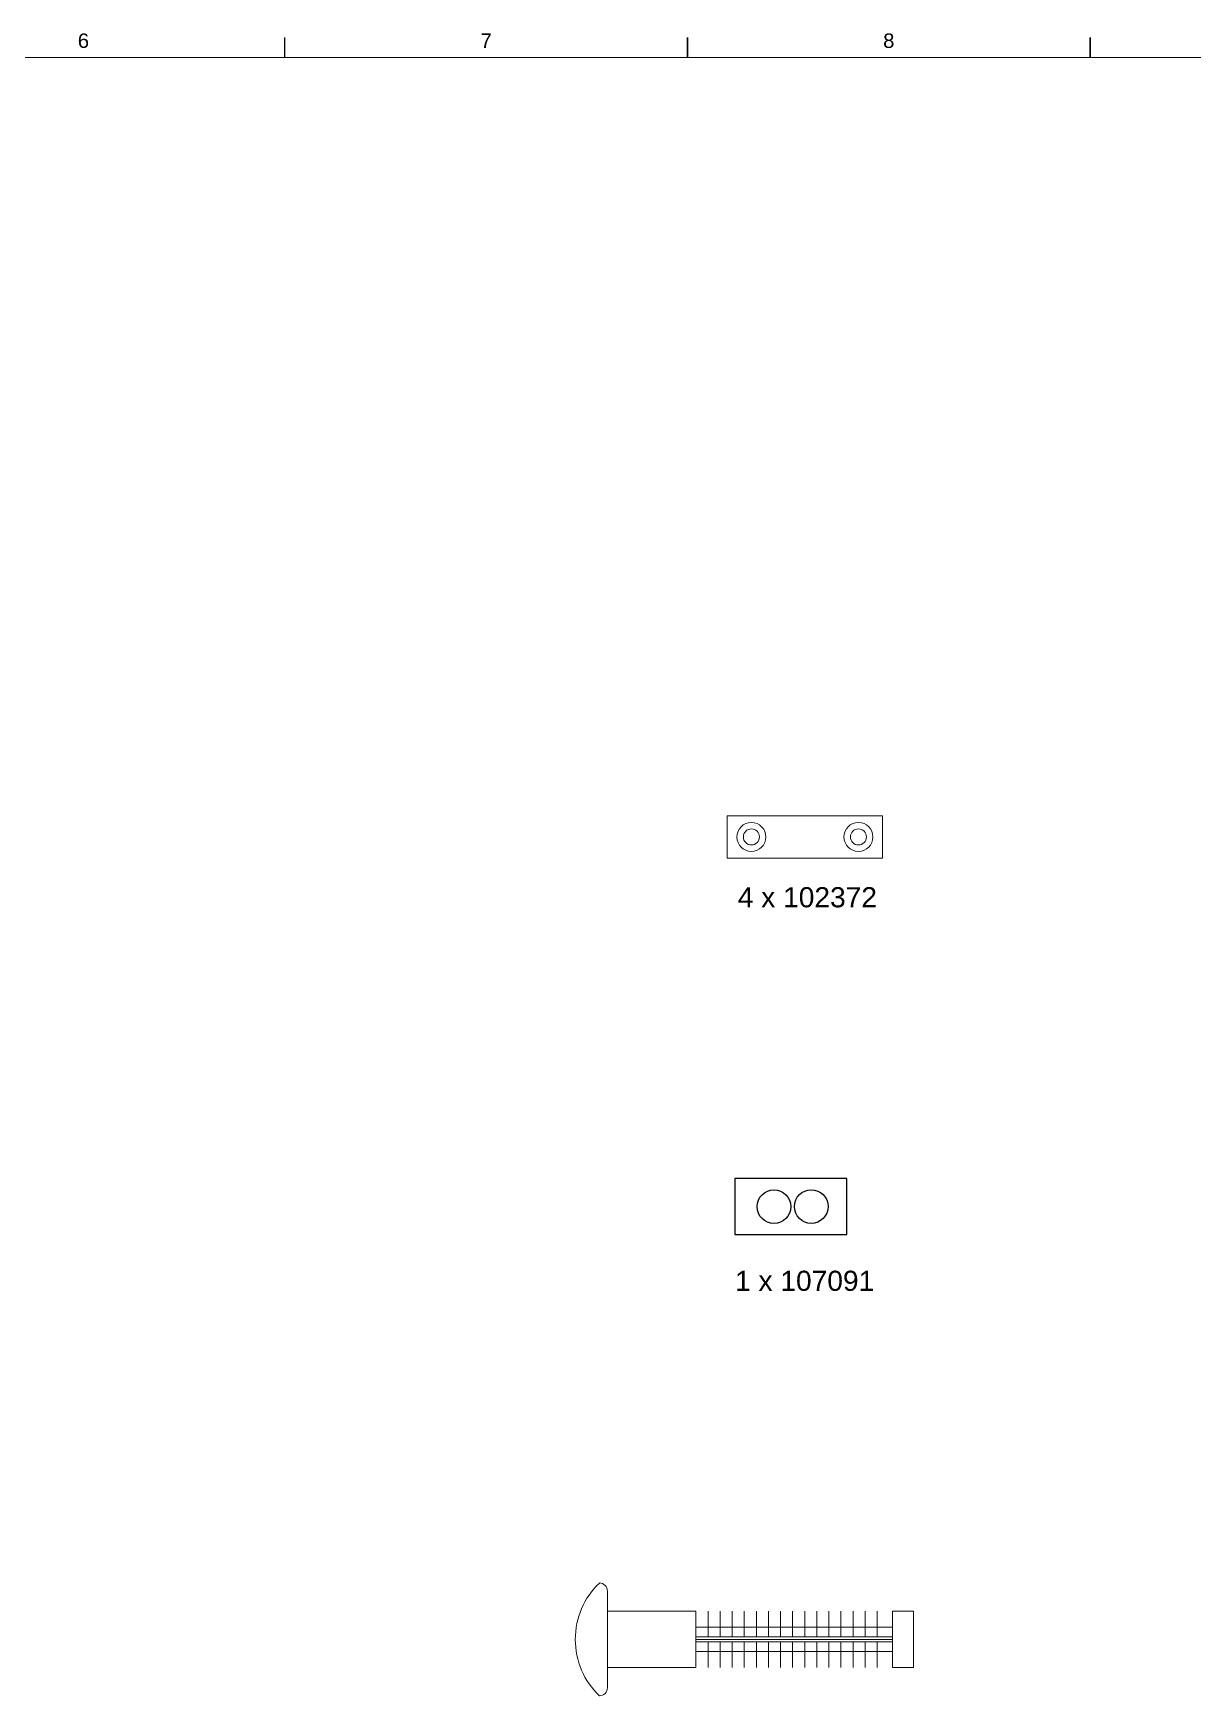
# Paper-space layout 'A715' of a CAD drawing. Header units: centimetres, sheet in millimetres. Extents: x 14 to 580, y 4 to 409.
# Drawn here: x 292 to 436, y 202.5 to 409 of the extents above; entities that cross this region are included whole.
import ezdxf
from ezdxf.enums import TextEntityAlignment as Align

# ---------------------------------------------------------------- set-up
doc = ezdxf.new("R2010")
doc.units = ezdxf.units.CM
for name, color, linetype, lineweight in [('A-SECT-MCUT1', 7, 'Continuous', 13), ('G-ANNO-TEXT', 3, 'Continuous', 18), ('G-ANNO-TTLB', 3, 'Continuous', 18)]:
    doc.layers.add(name, color=color, linetype=linetype, lineweight=lineweight)
doc.styles.add('ARIAL', font='arial.ttf')
doc.styles.get("Standard").update_dxf_attribs({"font": ''})
doc.styles.get('Standard').set_extended_font_data('@Microsoft YaHei')

psp = doc.layouts.new('A715')

# ---------------------------------------------------------------- linework, layer by layer
psp.add_lwpolyline([(379.12, 259.81), (393.03, 259.81), (393.03, 266.76), (379.12, 266.76)], close=True)
for centre in [(383.99, 263.28), (388.62, 263.29)]:
    psp.add_circle(centre, 2.09)
at = {"layer": 'A-SECT-MCUT1'}
for p, q in [((362.31, 216.54), (362.31, 216.54)), ((363.31, 203.54), (363.31, 215.54)), ((374.31, 213.04), (363.31, 213.04)), ((374.31, 206.04), (374.31, 213.04)), ((375.81, 209.84), (375.81, 213.04)), ((377.31, 209.84), (377.31, 213.04)), ((378.81, 209.84), (378.81, 213.04)), ((380.31, 209.84), (380.31, 213.04)), ((381.81, 209.84), (381.81, 213.04)), ((383.31, 209.84), (383.31, 213.04)), ((384.81, 209.84), (384.81, 213.04)), ((386.31, 209.84), (386.31, 213.04)), ((387.81, 209.84), (387.81, 213.04)), ((389.31, 209.84), (389.31, 213.04)), ((390.81, 209.84), (390.81, 213.04)), ((392.31, 209.84), (392.31, 213.04)), ((393.81, 209.84), (393.81, 213.04)), ((395.31, 209.84), (395.31, 213.04)), ((396.81, 209.84), (396.81, 213.04)), ((398.72, 206.04), (398.72, 213.04)), ((401.32, 213.04), (398.72, 213.04)), ((401.32, 206.04), (401.32, 213.04)), ((374.31, 211.04), (398.72, 211.04)), ((374.31, 209.84), (398.72, 209.84)), ((374.31, 209.54), (398.72, 209.54)), ((374.31, 209.24), (398.72, 209.24)), ((375.81, 206.04), (375.81, 209.24)), ((377.31, 206.04), (377.31, 209.24)), ((378.81, 206.04), (378.81, 209.24)), ((380.31, 206.04), (380.31, 209.24)), ((381.81, 206.04), (381.81, 209.24)), ((383.31, 206.04), (383.31, 209.24)), ((384.81, 206.04), (384.81, 209.24)), ((386.31, 206.04), (386.31, 209.24)), ((387.81, 206.04), (387.81, 209.24)), ((389.31, 206.04), (389.31, 209.24)), ((390.81, 206.04), (390.81, 209.24)), ((392.31, 206.04), (392.31, 209.24)), ((393.81, 206.04), (393.81, 209.24)), ((395.31, 206.04), (395.31, 209.24)), ((396.81, 206.04), (396.81, 209.24)), ((374.31, 208.04), (398.72, 208.04)), ((363.31, 206.04), (374.31, 206.04)), ((401.32, 206.04), (398.72, 206.04)), ((362.31, 202.54), (362.31, 202.54))]:
    psp.add_line(p, q, dxfattribs=at)
psp.add_lwpolyline([(378.19, 311.82), (397.48, 311.82), (397.48, 306.55), (378.19, 306.55)], close=True, dxfattribs=at)
for centre, radius in [((381.19, 309.19), 1.8), ((381.19, 309.19), 1), ((394.48, 309.19), 1.8), ((394.48, 309.19), 1)]:
    psp.add_circle(centre, radius, dxfattribs=at)
for centre, radius, start, end in [((368.99, 209.54), 9.67, 133.648, 226.352), ((362.31, 215.54), 1, 0, 90), ((362.31, 203.54), 1, 270, 0)]:
    psp.add_arc(centre, radius, start, end, dxfattribs=at)
at = {"layer": 'G-ANNO-TTLB'}
psp.add_line((574.66, 406), (17.25, 406), dxfattribs=at)
at = {"layer": 'G-ANNO-TTLB', "const_width": 0.18, "flags": 128}
for points in [[(323.25, 408.5), (323.25, 406)], [(373.25, 408.5), (373.25, 406)], [(423.25, 408.5), (423.25, 406)]]:
    psp.add_lwpolyline(points, dxfattribs=at)

# ---------------------------------------------------------------- texts
at = {"layer": 'G-ANNO-TEXT', "style": 'ARIAL'}
for s, p in [('6', (298.25, 408.07)), ('7', (348.25, 408.07)), ('8', (398.25, 408.07))]:
    psp.add_text(s, height=1.8, dxfattribs=at).set_placement(p, align=Align.MIDDLE_CENTER)
at = {"layer": 'G-ANNO-TEXT', "char_height": 2.5, "attachment_point": 1}
for s, insert in [('{\\fArial|b0|i0|c134|p34;4 x 102372}', (379.5, 302.95)), ('{\\fArial|b0|i0|c134|p34;1 x 107091}', (379.16, 255.32))]:
    psp.add_mtext_dynamic_manual_height_columns(s, width=76.0455, gutter_width=1, heights=[0], dxfattribs=dict(at, insert=insert))

doc.saveas('drawing.dxf')
